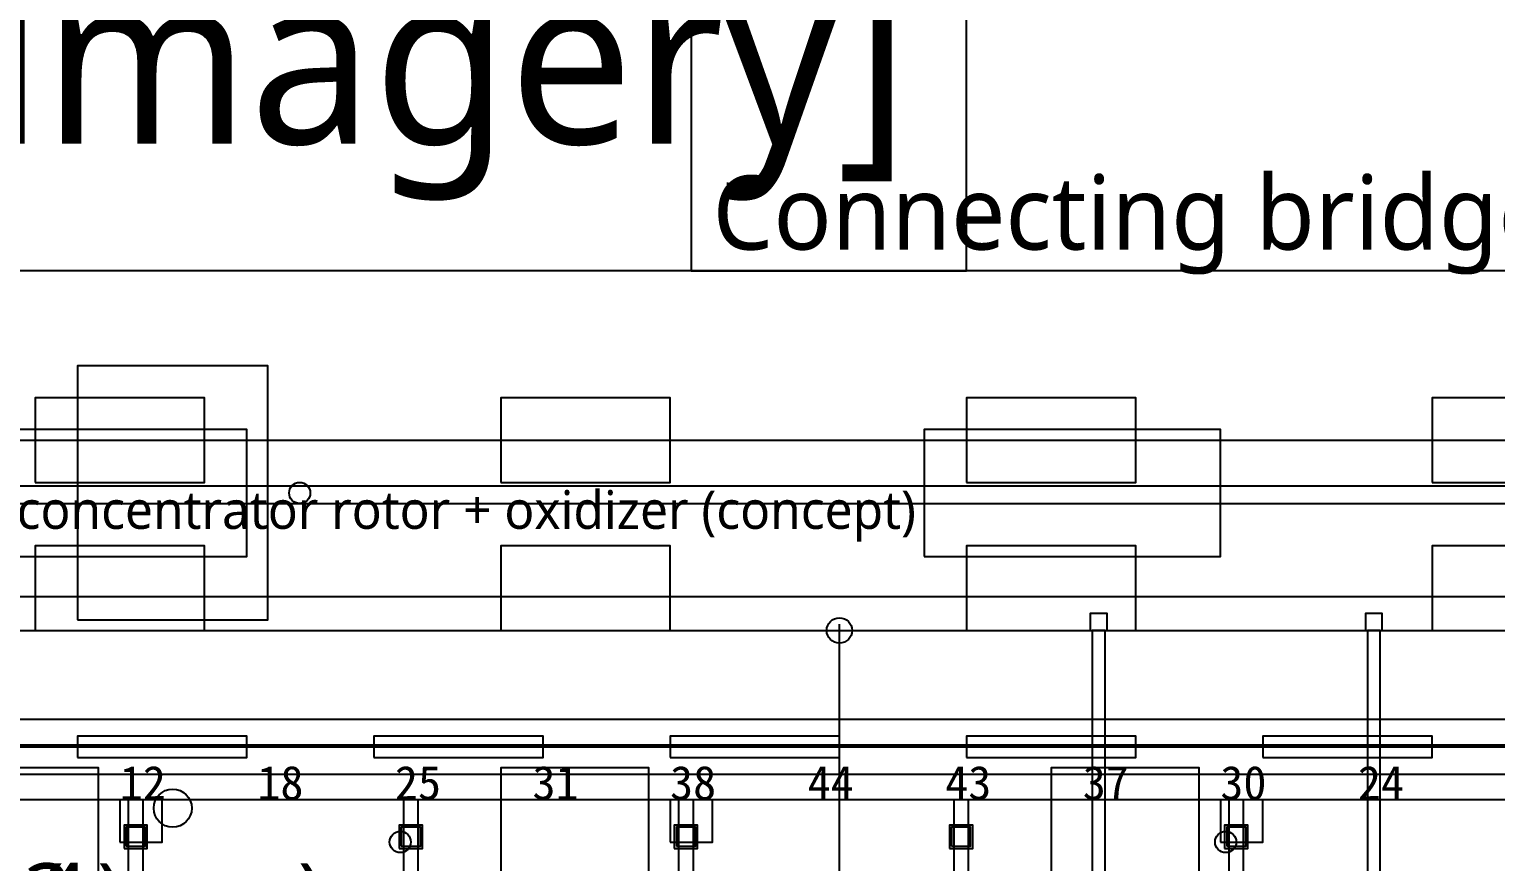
# Model space of a CAD drawing. Header units: metres. Extents: x -1640 to 1560, y -268 to 2338.
# Drawn here: x 101.7 to 171, y 1461.1 to 1500.4 of the extents above; entities that cross this region are included whole.
import ezdxf

# ---------------------------------------------------------------- set-up
doc = ezdxf.new("R2010")
doc.units = ezdxf.units.M
for name, color, linetype in [('1F_EHS_EXIT_DOOR_CONCEPT', 3, 'Continuous'), ('1F_EHS_EXTINGUISHER_HYDRANT_CABINET_CONCEPT', 1, 'Continuous'), ('1F_ELEC', 6, 'Continuous'), ('1F_STRUCT_COLUMN', 8, 'Continuous'), ('1F_SUPPORT', 4, 'Continuous'), ('1F_ZONE', 3, 'Continuous'), ('2F_EHS_EXIT_DOOR_CONCEPT', 3, 'Continuous'), ('2F_EHS_EXTINGUISHER_HYDRANT_CABINET_CONCEPT', 1, 'Continuous'), ('2F_STRUCT_COLUMN', 8, 'Continuous'), ('2F_SUPPORT', 4, 'Continuous'), ('2F_ZONE', 3, 'Continuous'), ('3F_EHS_EGRESS_DIST_M', 2, 'Continuous'), ('3F_EHS_EXIT_DOOR_CONCEPT', 3, 'Continuous'), ('3F_EHS_EXTINGUISHER_HYDRANT_CABINET_CONCEPT', 1, 'Continuous'), ('3F_SUPPORT', 4, 'Continuous'), ('3F_TEXT', 7, 'Continuous'), ('3F_ZONE', 3, 'Continuous'), ('4F_DCC', 3, 'Continuous'), ('4F_MAU', 2, 'Continuous'), ('4F_STRUCT_PLENUM_TRUSS_CONCEPT', 9, 'Continuous'), ('4F_SUPPORT', 4, 'Continuous'), ('4F_TEXT', 7, 'Continuous'), ('4F_ZONE', 3, 'Continuous'), ('5F_EHS_EXIT_DOOR_CONCEPT', 3, 'Continuous'), ('5F_EHS_EXTINGUISHER_HYDRANT_CABINET_CONCEPT', 1, 'Continuous'), ('5F_ELEC', 6, 'Continuous'), ('5F_STRUCT_COLUMN', 8, 'Continuous'), ('5F_SUPPORT', 4, 'Continuous'), ('5F_ZONE', 3, 'Continuous'), ('6F_EHS_EXIT_DOOR_CONCEPT', 3, 'Continuous'), ('6F_EHS_EXTINGUISHER_HYDRANT_CABINET_CONCEPT', 1, 'Continuous'), ('6F_STRUCT_COLUMN', 8, 'Continuous'), ('6F_SUPPORT', 4, 'Continuous'), ('6F_ZONE', 3, 'Continuous'), ('7F_EHS_EGRESS_DIST_M', 2, 'Continuous'), ('7F_EHS_EXIT_DOOR_CONCEPT', 3, 'Continuous'), ('7F_EHS_EXTINGUISHER_HYDRANT_CABINET_CONCEPT', 1, 'Continuous'), ('7F_SUPPORT', 4, 'Continuous'), ('7F_TEXT', 7, 'Continuous'), ('7F_ZONE', 3, 'Continuous'), ('8F_DCC', 3, 'Continuous'), ('8F_MAU', 2, 'Continuous'), ('8F_STRUCT_PLENUM_TRUSS_CONCEPT', 9, 'Continuous'), ('8F_SUPPORT', 4, 'Continuous'), ('8F_TEXT', 7, 'Continuous'), ('8F_ZONE', 3, 'Continuous'), ('AUX', 8, 'Continuous'), ('EHS_TREATED_EXHAUST', 30, 'Continuous'), ('OUTLINE', 7, 'Continuous'), ('RF_RSC', 4, 'Continuous'), ('RF_STACK', 2, 'Continuous'), ('TEXT', 7, 'Continuous'), ('UTIL_CHW.R_CONCEPT', 2, 'Continuous'), ('UTIL_CHW.S_CONCEPT', 1, 'Continuous'), ('UTIL_ELEC.EMERG_CONCEPT', 4, 'Continuous'), ('UTIL_ELEC.LV_CONCEPT', 2, 'Continuous'), ('UTIL_ELEC.LV_RISER', 2, 'Continuous'), ('UTIL_ELEC.MV_CONCEPT', 1, 'Continuous'), ('UTIL_ELEC.UPS_CONCEPT', 3, 'Continuous'), ('UTIL_EXH.HEAT_CONCEPT', 1, 'Continuous'), ('UTIL_EXH.VOC_CONCEPT', 6, 'Continuous'), ('UTIL_TEXT', 7, 'Continuous')]:
    doc.layers.add(name, color=color, linetype=linetype)
doc.styles.add('KO', font='malgun.ttf')

msp = doc.modelspace()

# ---------------------------------------------------------------- linework, layer by layer
at = {"layer": '1F_EHS_EXIT_DOOR_CONCEPT'}
msp.add_circle((108.5, 1463.6), 0.9, dxfattribs=at)
at = {"layer": '1F_EHS_EXTINGUISHER_HYDRANT_CABINET_CONCEPT'}
for centre in [(114.5, 1478.5), (119.25, 1462), (158.25, 1462)]:
    msp.add_circle(centre, 0.5, dxfattribs=at)
at = {"layer": '1F_ELEC'}
for points in [[(102, 1479), (110, 1479), (110, 1483), (102, 1483)], [(124, 1479), (132, 1479), (132, 1483), (124, 1483)], [(146, 1479), (154, 1479), (154, 1483), (146, 1483)], [(168, 1479), (176, 1479), (176, 1483), (168, 1483)], [(102, 1472), (110, 1472), (110, 1476), (102, 1476)], [(124, 1472), (132, 1472), (132, 1476), (124, 1476)], [(146, 1472), (154, 1472), (154, 1476), (146, 1476)], [(168, 1472), (176, 1472), (176, 1476), (168, 1476)]]:
    msp.add_lwpolyline(points, close=True, dxfattribs=at)
at = {"layer": '1F_STRUCT_COLUMN'}
for points in [[(106.2, 1461.7), (107.3, 1461.7), (107.3, 1462.8), (106.2, 1462.8)], [(119.2, 1461.7), (120.3, 1461.7), (120.3, 1462.8), (119.2, 1462.8)], [(132.2, 1461.7), (133.3, 1461.7), (133.3, 1462.8), (132.2, 1462.8)], [(145.2, 1461.7), (146.3, 1461.7), (146.3, 1462.8), (145.2, 1462.8)], [(158.2, 1461.7), (159.3, 1461.7), (159.3, 1462.8), (158.2, 1462.8)]]:
    msp.add_lwpolyline(points, close=True, dxfattribs=at)
at = {"layer": '1F_SUPPORT'}
msp.add_lwpolyline([(104, 1472.5), (113, 1472.5), (113, 1484.5), (104, 1484.5)], close=True, dxfattribs=at)
at = {"layer": '1F_ZONE'}
msp.add_lwpolyline([(20.5, 1306), (297, 1306), (297, 1464), (20.5, 1464)], close=True, dxfattribs=at)
at = {"layer": '2F_EHS_EXIT_DOOR_CONCEPT'}
msp.add_circle((108.5, 1463.6), 0.9, dxfattribs=at)
at = {"layer": '2F_EHS_EXTINGUISHER_HYDRANT_CABINET_CONCEPT'}
msp.add_circle((114.5, 1478.5), 0.5, dxfattribs=at)
at = {"layer": '2F_STRUCT_COLUMN'}
for points in [[(106.3, 1461.8), (107.2, 1461.8), (107.2, 1462.7), (106.3, 1462.7)], [(119.3, 1461.8), (120.2, 1461.8), (120.2, 1462.7), (119.3, 1462.7)], [(132.3, 1461.8), (133.2, 1461.8), (133.2, 1462.7), (132.3, 1462.7)], [(145.3, 1461.8), (146.2, 1461.8), (146.2, 1462.7), (145.3, 1462.7)], [(158.3, 1461.8), (159.2, 1461.8), (159.2, 1462.7), (158.3, 1462.7)]]:
    msp.add_lwpolyline(points, close=True, dxfattribs=at)
at = {"layer": '2F_SUPPORT'}
msp.add_lwpolyline([(104, 1472.5), (113, 1472.5), (113, 1484.5), (104, 1484.5)], close=True, dxfattribs=at)
at = {"layer": '2F_ZONE'}
msp.add_lwpolyline([(20.5, 1306), (297, 1306), (297, 1464), (20.5, 1464)], close=True, dxfattribs=at)
at = {"layer": '3F_EHS_EXIT_DOOR_CONCEPT'}
msp.add_circle((108.5, 1463.6), 0.9, dxfattribs=at)
at = {"layer": '3F_EHS_EXTINGUISHER_HYDRANT_CABINET_CONCEPT'}
msp.add_circle((114.5, 1478.5), 0.5, dxfattribs=at)
at = {"layer": '3F_SUPPORT'}
msp.add_lwpolyline([(104, 1472.5), (113, 1472.5), (113, 1484.5), (104, 1484.5)], close=True, dxfattribs=at)
at = {"layer": '3F_ZONE'}
msp.add_lwpolyline([(20.5, 1306), (297, 1306), (297, 1464), (20.5, 1464)], close=True, dxfattribs=at)
at = {"layer": '4F_DCC'}
for points in [[(104, 1466), (112, 1466), (112, 1467), (104, 1467)], [(118, 1466), (126, 1466), (126, 1467), (118, 1467)], [(132, 1466), (140, 1466), (140, 1467), (132, 1467)], [(146, 1466), (154, 1466), (154, 1467), (146, 1467)], [(160, 1466), (168, 1466), (168, 1467), (160, 1467)]]:
    msp.add_lwpolyline(points, close=True, dxfattribs=at)
at = {"layer": '4F_MAU'}
for points in [[(98, 1475.5), (112, 1475.5), (112, 1481.5), (98, 1481.5)], [(144, 1475.5), (158, 1475.5), (158, 1481.5), (144, 1481.5)]]:
    msp.add_lwpolyline(points, close=True, dxfattribs=at)
at = {"layer": '4F_STRUCT_PLENUM_TRUSS_CONCEPT'}
for points in [[(106.4, 1306), (107.1, 1306), (107.1, 1464), (106.4, 1464)], [(119.4, 1306), (120.1, 1306), (120.1, 1464), (119.4, 1464)], [(132.4, 1306), (133.1, 1306), (133.1, 1464), (132.4, 1464)], [(145.4, 1306), (146.1, 1306), (146.1, 1464), (145.4, 1464)], [(158.4, 1306), (159.1, 1306), (159.1, 1464), (158.4, 1464)]]:
    msp.add_lwpolyline(points, close=True, dxfattribs=at)
at = {"layer": '4F_SUPPORT'}
msp.add_lwpolyline([(104, 1472.5), (113, 1472.5), (113, 1484.5), (104, 1484.5)], close=True, dxfattribs=at)
at = {"layer": '4F_ZONE'}
msp.add_lwpolyline([(20.5, 1306), (297, 1306), (297, 1464), (20.5, 1464)], close=True, dxfattribs=at)
at = {"layer": '5F_EHS_EXIT_DOOR_CONCEPT'}
msp.add_circle((108.5, 1463.6), 0.9, dxfattribs=at)
at = {"layer": '5F_EHS_EXTINGUISHER_HYDRANT_CABINET_CONCEPT'}
for centre in [(114.5, 1478.5), (119.25, 1462), (158.25, 1462)]:
    msp.add_circle(centre, 0.5, dxfattribs=at)
at = {"layer": '5F_ELEC'}
for points in [[(102, 1479), (110, 1479), (110, 1483), (102, 1483)], [(124, 1479), (132, 1479), (132, 1483), (124, 1483)], [(146, 1479), (154, 1479), (154, 1483), (146, 1483)], [(168, 1479), (176, 1479), (176, 1483), (168, 1483)], [(102, 1472), (110, 1472), (110, 1476), (102, 1476)], [(124, 1472), (132, 1472), (132, 1476), (124, 1476)], [(146, 1472), (154, 1472), (154, 1476), (146, 1476)], [(168, 1472), (176, 1472), (176, 1476), (168, 1476)]]:
    msp.add_lwpolyline(points, close=True, dxfattribs=at)
at = {"layer": '5F_STRUCT_COLUMN'}
for points in [[(106.2, 1461.7), (107.3, 1461.7), (107.3, 1462.8), (106.2, 1462.8)], [(119.2, 1461.7), (120.3, 1461.7), (120.3, 1462.8), (119.2, 1462.8)], [(132.2, 1461.7), (133.3, 1461.7), (133.3, 1462.8), (132.2, 1462.8)], [(145.2, 1461.7), (146.3, 1461.7), (146.3, 1462.8), (145.2, 1462.8)], [(158.2, 1461.7), (159.3, 1461.7), (159.3, 1462.8), (158.2, 1462.8)]]:
    msp.add_lwpolyline(points, close=True, dxfattribs=at)
at = {"layer": '5F_SUPPORT'}
msp.add_lwpolyline([(104, 1472.5), (113, 1472.5), (113, 1484.5), (104, 1484.5)], close=True, dxfattribs=at)
at = {"layer": '5F_ZONE'}
msp.add_lwpolyline([(20.5, 1306), (297, 1306), (297, 1464), (20.5, 1464)], close=True, dxfattribs=at)
at = {"layer": '6F_EHS_EXIT_DOOR_CONCEPT'}
msp.add_circle((108.5, 1463.6), 0.9, dxfattribs=at)
at = {"layer": '6F_EHS_EXTINGUISHER_HYDRANT_CABINET_CONCEPT'}
msp.add_circle((114.5, 1478.5), 0.5, dxfattribs=at)
at = {"layer": '6F_STRUCT_COLUMN'}
for points in [[(106.3, 1461.8), (107.2, 1461.8), (107.2, 1462.7), (106.3, 1462.7)], [(119.3, 1461.8), (120.2, 1461.8), (120.2, 1462.7), (119.3, 1462.7)], [(132.3, 1461.8), (133.2, 1461.8), (133.2, 1462.7), (132.3, 1462.7)], [(145.3, 1461.8), (146.2, 1461.8), (146.2, 1462.7), (145.3, 1462.7)], [(158.3, 1461.8), (159.2, 1461.8), (159.2, 1462.7), (158.3, 1462.7)]]:
    msp.add_lwpolyline(points, close=True, dxfattribs=at)
at = {"layer": '6F_SUPPORT'}
msp.add_lwpolyline([(104, 1472.5), (113, 1472.5), (113, 1484.5), (104, 1484.5)], close=True, dxfattribs=at)
at = {"layer": '6F_ZONE'}
msp.add_lwpolyline([(20.5, 1306), (297, 1306), (297, 1464), (20.5, 1464)], close=True, dxfattribs=at)
at = {"layer": '7F_EHS_EXIT_DOOR_CONCEPT'}
msp.add_circle((108.5, 1463.6), 0.9, dxfattribs=at)
at = {"layer": '7F_EHS_EXTINGUISHER_HYDRANT_CABINET_CONCEPT'}
msp.add_circle((114.5, 1478.5), 0.5, dxfattribs=at)
at = {"layer": '7F_SUPPORT'}
msp.add_lwpolyline([(104, 1472.5), (113, 1472.5), (113, 1484.5), (104, 1484.5)], close=True, dxfattribs=at)
at = {"layer": '7F_ZONE'}
msp.add_lwpolyline([(20.5, 1306), (297, 1306), (297, 1464), (20.5, 1464)], close=True, dxfattribs=at)
at = {"layer": '8F_DCC'}
for points in [[(104, 1466), (112, 1466), (112, 1467), (104, 1467)], [(118, 1466), (126, 1466), (126, 1467), (118, 1467)], [(132, 1466), (140, 1466), (140, 1467), (132, 1467)], [(146, 1466), (154, 1466), (154, 1467), (146, 1467)], [(160, 1466), (168, 1466), (168, 1467), (160, 1467)]]:
    msp.add_lwpolyline(points, close=True, dxfattribs=at)
at = {"layer": '8F_MAU'}
for points in [[(98, 1475.5), (112, 1475.5), (112, 1481.5), (98, 1481.5)], [(144, 1475.5), (158, 1475.5), (158, 1481.5), (144, 1481.5)]]:
    msp.add_lwpolyline(points, close=True, dxfattribs=at)
at = {"layer": '8F_STRUCT_PLENUM_TRUSS_CONCEPT'}
for points in [[(106.4, 1306), (107.1, 1306), (107.1, 1464), (106.4, 1464)], [(119.4, 1306), (120.1, 1306), (120.1, 1464), (119.4, 1464)], [(132.4, 1306), (133.1, 1306), (133.1, 1464), (132.4, 1464)], [(145.4, 1306), (146.1, 1306), (146.1, 1464), (145.4, 1464)], [(158.4, 1306), (159.1, 1306), (159.1, 1464), (158.4, 1464)]]:
    msp.add_lwpolyline(points, close=True, dxfattribs=at)
at = {"layer": '8F_SUPPORT'}
msp.add_lwpolyline([(104, 1472.5), (113, 1472.5), (113, 1484.5), (104, 1484.5)], close=True, dxfattribs=at)
at = {"layer": '8F_ZONE'}
msp.add_lwpolyline([(20.5, 1306), (297, 1306), (297, 1464), (20.5, 1464)], close=True, dxfattribs=at)
at = {"layer": 'AUX'}
msp.add_lwpolyline([(133, 1489), (146, 1489), (146, 1544), (133, 1544)], close=True, dxfattribs=at)
at = {"layer": 'EHS_TREATED_EXHAUST'}
for points in [[(151.85, 1472), (152.65, 1472), (152.65, 1472.8), (151.85, 1472.8)], [(151.85, 1472), (152.65, 1472), (152.65, 1472.8), (151.85, 1472.8)], [(164.85, 1472), (165.65, 1472), (165.65, 1472.8), (164.85, 1472.8)], [(164.85, 1472), (165.65, 1472), (165.65, 1472.8), (164.85, 1472.8)], [(151.95, 1310), (152.55, 1310), (152.55, 1472), (151.95, 1472)], [(151.95, 1310), (152.55, 1310), (152.55, 1472), (151.95, 1472)], [(164.95, 1310), (165.55, 1310), (165.55, 1472), (164.95, 1472)], [(164.95, 1310), (165.55, 1310), (165.55, 1472), (164.95, 1472)]]:
    msp.add_lwpolyline(points, close=True, dxfattribs=at)
at = {"layer": 'OUTLINE'}
msp.add_lwpolyline([(-306, 1281), (345, 1281), (345, 1489), (-306, 1489)], close=True, dxfattribs=at)
at = {"layer": 'RF_RSC'}
for points in [[(98, 1460.5), (105, 1460.5), (105, 1465.5), (98, 1465.5)], [(124, 1460.5), (131, 1460.5), (131, 1465.5), (124, 1465.5)], [(150, 1460.5), (157, 1460.5), (157, 1465.5), (150, 1465.5)]]:
    msp.add_lwpolyline(points, close=True, dxfattribs=at)
at = {"layer": 'RF_STACK'}
for points in [[(106, 1462), (108, 1462), (108, 1464), (106, 1464)], [(132, 1462), (134, 1462), (134, 1464), (132, 1464)], [(158, 1462), (160, 1462), (160, 1464), (158, 1464)]]:
    msp.add_lwpolyline(points, close=True, dxfattribs=at)
at = {"layer": 'UTIL_CHW.R_CONCEPT'}
msp.add_line((-275.2, 1467.8), (294.8, 1467.8), dxfattribs=at)
msp.add_line((-275.2, 1467.8), (294.8, 1467.8), dxfattribs=at)
at = {"layer": 'UTIL_CHW.S_CONCEPT'}
msp.add_line((-276.5, 1466.5), (293.5, 1466.5), dxfattribs=at)
msp.add_line((-276.5, 1466.5), (293.5, 1466.5), dxfattribs=at)
at = {"layer": 'UTIL_ELEC.EMERG_CONCEPT'}
for p in [(-284.3, 1481), (-280.3, 1481)]:
    msp.add_line(p, (291.3, 1481), dxfattribs=at)
at = {"layer": 'UTIL_ELEC.LV_CONCEPT'}
msp.add_line((140, 1311.7), (140, 1472.3), dxfattribs=at)
msp.add_line((140, 1311.7), (140, 1472.3), dxfattribs=at)
at = {"layer": 'UTIL_ELEC.LV_RISER'}
msp.add_circle((140, 1472), 0.6, dxfattribs=at)
msp.add_circle((140, 1472), 0.6, dxfattribs=at)
at = {"layer": 'UTIL_ELEC.MV_CONCEPT'}
for p, q in [((-282.4, 1473.6), (291.4, 1473.6)), ((-282.4, 1473.6), (291.4, 1473.6)), ((-282.4, 1472), (291.4, 1472)), ((-282.4, 1472), (291.4, 1472))]:
    msp.add_line(p, q, dxfattribs=at)
at = {"layer": 'UTIL_ELEC.UPS_CONCEPT'}
msp.add_line((-254.3, 1478), (291.3, 1478), dxfattribs=at)
msp.add_line((-254.3, 1478), (291.3, 1478), dxfattribs=at)
at = {"layer": 'UTIL_EXH.HEAT_CONCEPT'}
for p, q in [((-266.55, 1478.84), (302.55, 1478.84)), ((-278.4, 1466.6), (295.4, 1466.6)), ((-278.4, 1466.6), (295.4, 1466.6))]:
    msp.add_line(p, q, dxfattribs=at)
at = {"layer": 'UTIL_EXH.VOC_CONCEPT'}
for p, q in [((-266.55, 1481), (302.55, 1481)), ((-278.4, 1465.2), (295.4, 1465.2)), ((-278.4, 1465.2), (295.4, 1465.2))]:
    msp.add_line(p, q, dxfattribs=at)

# ---------------------------------------------------------------- texts
at = {"layer": '3F_EHS_EGRESS_DIST_M'}
for s, p in [('12', (106, 1464)), ('18', (112.5, 1464)), ('25', (119, 1464)), ('31', (125.5, 1464)), ('38', (132, 1464)), ('44', (138.5, 1464)), ('43', (145, 1464)), ('37', (151.5, 1464)), ('30', (158, 1464)), ('24', (164.5, 1464))]:
    msp.add_text(s, height=1.6, dxfattribs=at).set_placement(p)
at = {"layer": '3F_TEXT', "style": 'KO'}
msp.add_text('P3 FAB 3F east · lower cleanroom (FAB) · Ph3', height=3, dxfattribs=at).set_placement((22.5, 1458))
at = {"layer": '4F_TEXT', "style": 'KO'}
msp.add_text('P3 FAB 4F east · FFU plenum and truss (lower)', height=3, dxfattribs=at).set_placement((22.5, 1458))
at = {"layer": '7F_EHS_EGRESS_DIST_M'}
for s, p in [('12', (106, 1464)), ('18', (112.5, 1464)), ('25', (119, 1464)), ('31', (125.5, 1464)), ('38', (132, 1464)), ('44', (138.5, 1464)), ('43', (145, 1464)), ('37', (151.5, 1464)), ('30', (158, 1464)), ('24', (164.5, 1464))]:
    msp.add_text(s, height=1.6, dxfattribs=at).set_placement(p)
at = {"layer": '7F_TEXT', "style": 'KO'}
msp.add_text('P3 FAB 7F east · upper cleanroom (FAB) · Ph4', height=3, dxfattribs=at).set_placement((22.5, 1458))
at = {"layer": '8F_TEXT', "style": 'KO'}
msp.add_text('P3 FAB 8F east · FFU plenum and roof truss (upper)', height=3, dxfattribs=at).set_placement((22.5, 1458))
at = {"layer": 'TEXT', "style": 'KO'}
for s, height, p in [('P3 FAB  main body 623 m (incl. end block 651 m) x 208 m  [measured from satellite imagery]', 8, (-306, 1495)), ('Connecting bridge (overbridge)', 3.5, (134, 1490))]:
    msp.add_text(s, height=height, dxfattribs=at).set_placement(p)
at = {"layer": 'UTIL_TEXT', "style": 'KO'}
msp.add_text('P3 rooftop VOC concentrator rotor + oxidizer (concept)', height=1.8, dxfattribs=at).set_placement((83.5, 1476.8))

doc.saveas('drawing.dxf')
